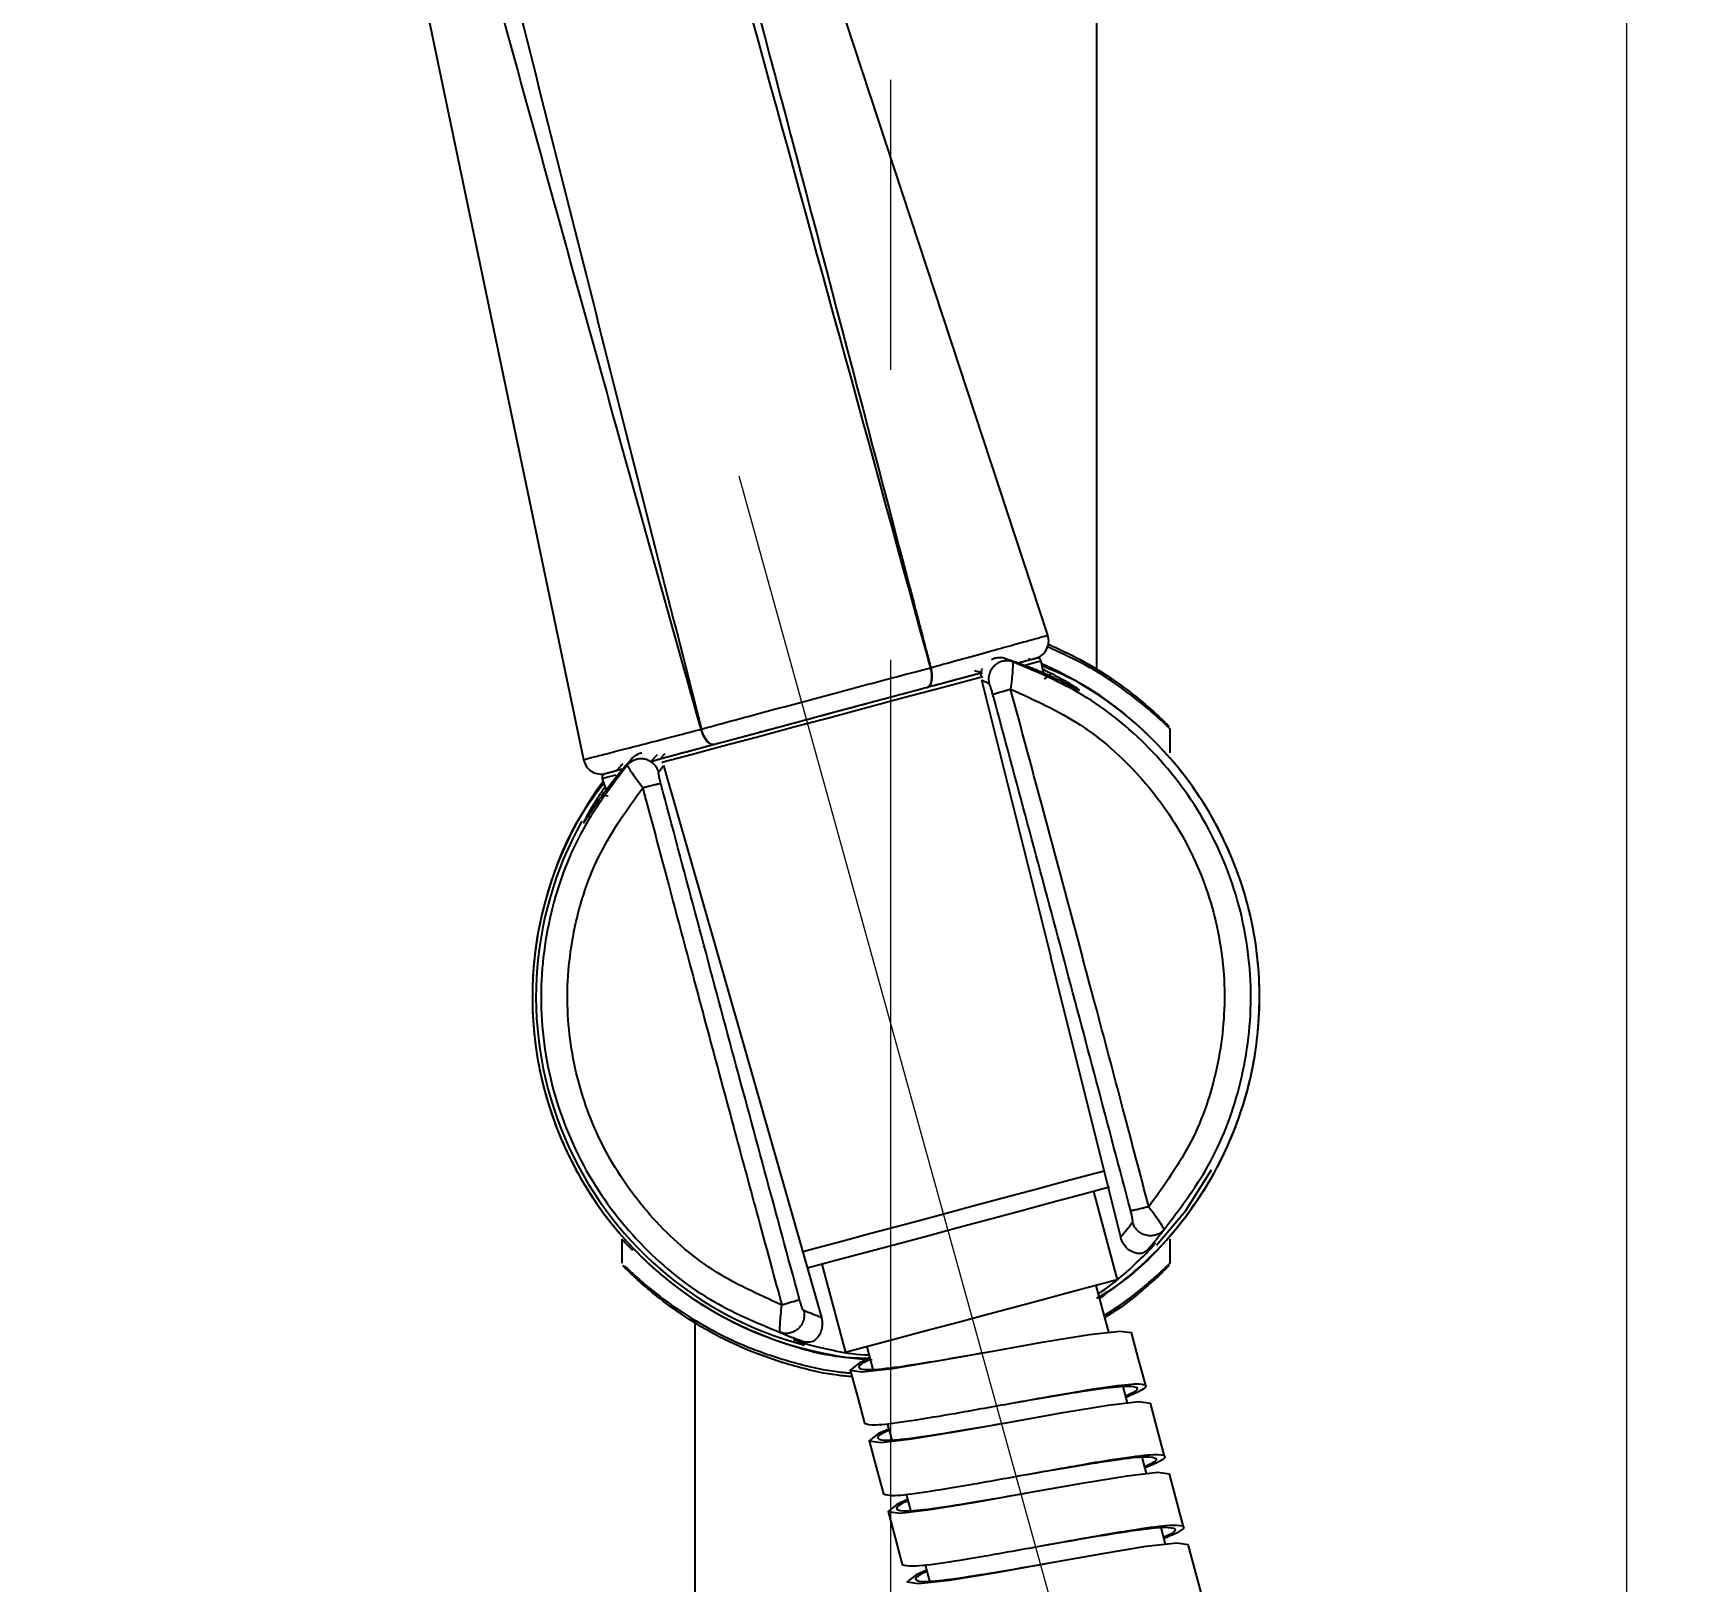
# Model space of a CAD drawing. Extents: x -2463 to 697, y 0 to 2315.
# Drawn here: x -584.6 to -493.8, y 985.2 to 1070 of the extents above; entities that cross this region are included whole.
import ezdxf

# ---------------------------------------------------------------- set-up
doc = ezdxf.new("R2010")
doc.units = 0
doc.header["$LTSCALE"] = 10
doc.header["$MEASUREMENT"] = 0
doc.header["$PDMODE"] = 3
doc.header["$PDSIZE"] = -10
doc.linetypes.add('CENTER2', pattern=[28.575, 19.05, -3.175, 3.175, -3.175])
doc.layers.get('0').update_dxf_attribs({"linetype": 'CONTINUOUS'})
doc.layers.get('DEFPOINTS').update_dxf_attribs({"linetype": 'CONTINUOUS'})
doc.layers.add('Cneter', color=1, linetype='CENTER2', lineweight=13)
doc.layers.add('치수선', color=7, linetype='CONTINUOUS', lineweight=20)
doc.styles.add('Daelim Dimension', font='NanumGothic.ttf')
doc.dimstyles.new('DEFAULT', dxfattribs={"dimscale": 2, "dimtxt": 2, "dimasz": 2, "dimexe": 0, "dimexo": 2, "dimgap": 1, "dimtad": 1, "dimdec": 1, "dimzin": 9, "dimdsep": 46, "dimtxsty": 'Daelim Dimension', "dimcen": 0.5, "dimclrd": 252, "dimclre": 252, "dimclrt": 3, "dimadec": 1, "dimazin": 0, "dimtfac": 1, "dimtdec": 1, "dimtix": 1, "dimtmove": 0, "dimatfit": 3, "dimfxl": 1, "dimtolj": 1, "dimtzin": 1, "dimlwd": 9, "dimlwe": 9, "dimarcsym": 0})

# ---------------------------------------------------------------- blocks, each defined once
blk = doc.blocks.new('*D32')
at = {"color": 5, "lineweight": 9, "ltscale": 0.5, "transparency": 16777216}
for p, q in [((-533.662, 1313.237), (-386.859, 1313.237)), ((-388.859, 519.784), (-388.859, 1305.237)), ((-533.662, 511.784), (-386.859, 511.784))]:
    blk.add_line(p, q, dxfattribs=at)
at = {"color": 5, "ltscale": 0.5, "transparency": 16777216}
for points in [[(-390.193, 1305.237), (-387.526, 1305.237), (-388.859, 1313.237)], [(-390.193, 519.784), (-387.526, 519.784), (-388.859, 511.784)]]:
    blk.add_solid(points, dxfattribs=at)
at = {"layer": 'DEFPOINTS', "color": 0, "ltscale": 0.5, "transparency": 16777216}
for p in [(-537.662, 1313.237), (-388.859, 1313.237), (-537.662, 511.784)]:
    blk.add_point(p, dxfattribs=at)
at = {"color": 7, "ltscale": 0.5, "transparency": 16777216, "insert": (-404.751, 912.511), "char_height": 20, "attachment_point": 5, "rotation": 90, "style": 'Daelim Dimension'}
blk.add_mtext('\\A1;기본 파이프 길이 : 1,000', dxfattribs=at)
blk = doc.blocks.new('*D33')
at = {"color": 5, "lineweight": 9, "ltscale": 0.5, "transparency": 16777216}
for p, q in [((-885.082, 1497.185), (-314.176, 1497.185)), ((-316.176, 1489.185), (-316.176, 498.234)), ((-466.021, 490.234), (-314.176, 490.234))]:
    blk.add_line(p, q, dxfattribs=at)
at = {"color": 5, "ltscale": 0.5, "transparency": 16777216}
for points in [[(-317.509, 1489.185), (-314.843, 1489.185), (-316.176, 1497.185)], [(-317.509, 498.234), (-314.843, 498.234), (-316.176, 490.234)]]:
    blk.add_solid(points, dxfattribs=at)
at = {"layer": 'DEFPOINTS', "color": 0, "ltscale": 0.5, "transparency": 16777216}
for p in [(-889.082, 1497.185), (-470.021, 490.234), (-316.176, 490.234)]:
    blk.add_point(p, dxfattribs=at)
at = {"color": 7, "ltscale": 0.5, "transparency": 16777216, "insert": (-331.881, 993.709), "char_height": 20, "attachment_point": 5, "rotation": 90, "style": 'Daelim Dimension'}
blk.add_mtext('\\A1;(1140~1330)', dxfattribs=at)

msp = doc.modelspace()

# ---------------------------------------------------------------- linework, layer by layer
at = {"color": 7, "linetype": 'Continuous', "lineweight": 25}
for p, q in [((-526.383, 1035.124), (-526.383, 1303.213)), ((-531.415, 1035.747), (-531.459, 1035.731)), ((-531.443, 1035.748), (-531.44, 1035.755)), ((-530.994, 1035.556), (-531.415, 1035.746)), ((-530.131, 1035.745), (-529.963, 1035.678)), ((-529.31, 1034.952), (-529.435, 1035.598)), ((-532.701, 1034.945), (-533.085, 1035.058)), ((-532.706, 1034.564), (-528.914, 1019.395)), ((-532.285, 1034.357), (-532.702, 1034.547)), ((-548.051, 1031.867), (-548.028, 1031.873)), ((-522.383, 1030.572), (-522.383, 1031.908)), ((-547.298, 1031.033), (-547.31, 1031.03)), ((-551.815, 1030.276), (-552.09, 1029.907)), ((-551.818, 1030.279), (-551.579, 1030.471)), ((-553.458, 1029.161), (-553.242, 1028.534)), ((-550.37, 1029.511), (-550.103, 1029.884)), ((-550.103, 1029.883), (-545.808, 1014.868)), ((-525.082, 1004.066), (-528.914, 1019.395)), ((-545.808, 1014.868), (-541.463, 999.677)), ((-525.265, 1001.739), (-526.559, 1006.567)), ((-552.383, 1003.96), (-552.383, 1002.648)), ((-522.383, 1002.619), (-522.383, 1003.952)), ((-541.434, 1002.582), (-540.14, 997.754)), ((-525.736, 998.862), (-526.424, 1001.429)), ((-548.383, 999.407), (-548.383, 781.211)), ((-538.981, 998.064), (-538.651, 996.832)), ((-524.701, 994.998), (-524.943, 995.899)), ((-537.857, 993.87), (-537.616, 992.969)), ((-523.666, 991.134), (-523.907, 992.035)), ((-521.642, 988.216), (-522.418, 991.114)), ((-536.822, 990.006), (-536.581, 989.105)), ((-522.631, 987.271), (-522.872, 988.172)), ((-520.606, 984.353), (-521.383, 987.25)), ((-535.787, 986.142), (-535.545, 985.241))]:
    msp.add_line(p, q, dxfattribs=at)
at = {"color": 8, "linetype": 'Continuous', "lineweight": 25}
for p, q in [((-529.244, 1034.615), (-528.878, 1034.911)), ((-550.447, 1030.461), (-550.804, 1030.094)), ((-550.027, 1030.518), (-550.304, 1030.228)), ((-553.598, 1028.288), (-553.132, 1028.215))]:
    msp.add_line(p, q, dxfattribs=at)
at = {"color": 7, "linetype": 'Continuous', "lineweight": 25, "flags": 128}
for points in [[(-578.325, 1144.357), (-566.427, 1087.401), (-554.478, 1030.204)], [(-529.073, 1037.011), (-546.299, 1089.404), (-563.412, 1141.45)], [(-529.684, 1035.753), (-529.854, 1035.708), (-530.359, 1035.572), (-530.586, 1035.511)], [(-535.477, 1035.236), (-535.436, 1035.045), (-535.415, 1034.856), (-535.415, 1034.678), (-535.435, 1034.515), (-535.476, 1034.375), (-535.536, 1034.264), (-535.611, 1034.185), (-535.7, 1034.141)], [(-535.7, 1034.141), (-535.613, 1034.184), (-535.54, 1034.263), (-535.482, 1034.374), (-535.443, 1034.513), (-535.423, 1034.675), (-535.424, 1034.854), (-535.446, 1035.042), (-535.488, 1035.233)], [(-532.646, 1034.959), (-533.694, 1034.679), (-535.306, 1034.247), (-535.356, 1034.233)], [(-535.993, 1034.062), (-537.096, 1033.767), (-539.012, 1033.253), (-541.001, 1032.721), (-543.003, 1032.184), (-544.963, 1031.659), (-546.823, 1031.161), (-548.53, 1030.703), (-550.035, 1030.3), (-550.75, 1030.108)], [(-547.31, 1031.03), (-547.409, 1031.023), (-547.514, 1031.054), (-547.621, 1031.121), (-547.726, 1031.222), (-547.826, 1031.352), (-547.915, 1031.507), (-547.991, 1031.681), (-548.051, 1031.867)], [(-547.298, 1031.033), (-547.395, 1031.027), (-547.498, 1031.058), (-547.604, 1031.126), (-547.707, 1031.227), (-547.805, 1031.358), (-547.893, 1031.513), (-547.969, 1031.687), (-548.028, 1031.873)], [(-552.441, 1029.655), (-552.939, 1029.522), (-553.278, 1029.431), (-553.321, 1029.419)], [(-525.692, 1006.8), (-526.375, 1006.617), (-527.515, 1006.311), (-528.904, 1005.939), (-530.489, 1005.514), (-532.208, 1005.054), (-533.996, 1004.574), (-535.785, 1004.095), (-537.504, 1003.635), (-539.089, 1003.21), (-540.478, 1002.838), (-541.618, 1002.532), (-542.238, 1002.366)], [(-525.265, 1001.739), (-525.439, 1001.693), (-525.953, 1001.555), (-526.782, 1001.333), (-527.888, 1001.037), (-529.219, 1000.68), (-530.713, 1000.28), (-532.3, 999.854), (-533.906, 999.424), (-535.456, 999.009), (-536.877, 998.628), (-538.102, 998.3), (-539.076, 998.039), (-539.751, 997.858), (-540.097, 997.765), (-540.14, 997.754)], [(-538.775, 997.445), (-539.379, 997.182), (-539.882, 996.788), (-539.249, 996.697), (-537.574, 996.888), (-535.1, 997.293), (-532.185, 997.815), (-529.27, 998.336), (-526.796, 998.741), (-525.121, 998.932), (-524.489, 998.842), (-524.489, 998.842)], [(-523.712, 995.944), (-524.1, 997.393), (-524.489, 998.842)], [(-532.185, 997.815), (-532.185, 997.815)], [(-539.882, 996.788), (-539.493, 995.339), (-539.105, 993.89)], [(-537.776, 993.565), (-538.343, 993.319), (-538.846, 992.924), (-538.214, 992.833), (-536.538, 993.025), (-534.065, 993.43), (-531.15, 993.951), (-528.235, 994.472), (-525.761, 994.877), (-524.086, 995.068), (-523.453, 994.978), (-523.453, 994.978)], [(-522.677, 992.08), (-523.065, 993.529), (-523.453, 994.978)], [(-538.846, 992.924), (-538.458, 991.475), (-538.07, 990.026)], [(-536.741, 989.702), (-537.308, 989.455), (-537.811, 989.06), (-537.178, 988.97), (-535.503, 989.161), (-533.03, 989.566), (-530.115, 990.087), (-527.199, 990.608), (-524.726, 991.013), (-523.051, 991.205), (-522.418, 991.114), (-522.418, 991.114)], [(-537.811, 989.06), (-537.423, 987.611), (-537.035, 986.162)], [(-535.705, 985.838), (-536.273, 985.591), (-536.776, 985.196), (-536.143, 985.106), (-534.468, 985.297), (-531.994, 985.702), (-529.079, 986.223), (-526.164, 986.745), (-523.691, 987.15), (-522.016, 987.341), (-521.383, 987.25), (-521.383, 987.25)]]:
    msp.add_lwpolyline(points, dxfattribs=at)
at = {"color": 8, "linetype": 'Continuous', "lineweight": 25, "flags": 128}
for points in [[(-529.435, 1035.598), (-529.608, 1035.552), (-530.122, 1035.414), (-530.259, 1035.377)], [(-532.634, 1034.741), (-533.511, 1034.506), (-535.149, 1034.067), (-536.968, 1033.58), (-538.916, 1033.058), (-540.937, 1032.516), (-542.972, 1031.971), (-544.964, 1031.437), (-546.854, 1030.931), (-548.589, 1030.466), (-550.118, 1030.056), (-550.201, 1030.034)], [(-552.714, 1029.36), (-553.071, 1029.265), (-553.415, 1029.173), (-553.458, 1029.161)], [(-525.984, 1007.684), (-526.751, 1007.479), (-528.133, 1007.109), (-529.722, 1006.683), (-531.465, 1006.216), (-533.303, 1005.723), (-535.172, 1005.223), (-537.009, 1004.73), (-538.752, 1004.263), (-540.342, 1003.837), (-541.723, 1003.467), (-542.529, 1003.251)], [(-523.119, 1003.625), (-521.523, 1005.528), (-520.107, 1007.746)]]:
    msp.add_lwpolyline(points, dxfattribs=at)
at = {"color": 7, "linetype": 'Continuous', "lineweight": 25}
for centre, radius, start, end in [((-530.023, 1036.697), 1, 285.00004, 18.46035), ((-529.632, 1035.56), 0.2, 11, 105), ((-535.341, 1034.71), 0.543, 104.58119, 105.71254), ((-537.383, 1017.213), 19.9, 331.27747, 66.36716), ((-553.499, 1030.407), 1, 191.41709, 284.99834), ((-553.269, 1029.226), 0.2, 105, 199), ((-537.383, 1017.213), 19.9, 143.63289, 266.27415), ((-537.383, 1017.213), 19.9, 304.06453, 331.27747)]:
    msp.add_arc(centre, radius, start, end, dxfattribs=at)
at = {"color": 8, "linetype": 'Continuous', "lineweight": 25}
msp.add_arc((-537.383, 1017.213), 19.7, 150.79024, 255.26247, dxfattribs=at)
at = {"color": 7, "linetype": 'Continuous', "lineweight": 25}
for points, knots in [([(-563.467, 1139.949), (-560.873, 1130.461), (-554.775, 1108.157), (-545.766, 1074.414), (-539.156, 1049.259), (-535.855, 1036.678), (-535.55, 1035.512), (-535.477, 1035.236)], [0, 0, 0, 0, 0.27226, 0.639999, 0.966645, 0.992097, 1, 1, 1, 1]), ([(-535.488, 1035.233), (-535.558, 1035.491), (-538.993, 1048.036), (-545.963, 1073.389), (-555.538, 1107.949), (-561.749, 1130.222), (-564.391, 1139.698)], [0, 0, 0, 0, 0.007406, 0.360002, 0.727737, 1, 1, 1, 1]), ([(-548.051, 1031.867), (-548.073, 1031.946), (-551.992, 1045.92), (-558.665, 1069.852), (-567.782, 1103.739), (-572.94, 1123.746), (-575.519, 1133.75)], [0, 0, 0, 0, 0.0023234, 0.4125543, 0.7062843, 1, 1, 1, 1]), ([(-573.677, 1134.229), (-571.196, 1124.2), (-566.234, 1104.142), (-557.774, 1070.281), (-551.685, 1046.196), (-548.095, 1032.136), (-548.028, 1031.873)], [0, 0, 0, 0, 0.2937204, 0.5874422, 0.9922748, 1, 1, 1, 1]), ([(-529.04, 1036.521), (-528.446, 1036.248), (-527.169, 1035.663), (-525.583, 1034.662), (-524.224, 1033.652), (-523.3, 1032.85), (-522.735, 1032.315), (-522.452, 1032.03), (-522.415, 1031.995), (-522.647, 1032.223), (-522.992, 1032.572), (-523.352, 1032.883), (-523.43, 1032.95)], [0, 0, 0, 0, 0.112622, 0.242164, 0.368301, 0.49429, 0.586065, 0.677737, 0.769604, 0.861505, 0.970141, 1, 1, 1, 1]), ([(-530.994, 1035.556), (-531.086, 1035.58), (-531.266, 1035.625), (-531.54, 1035.596), (-531.789, 1035.504), (-532.003, 1035.351), (-532.171, 1035.149), (-532.282, 1034.907), (-532.333, 1034.634), (-532.301, 1034.451), (-532.285, 1034.357)], [0, 0, 0, 0, 0.132644, 0.257744, 0.379532, 0.500012, 0.620482, 0.742266, 0.867372, 1, 1, 1, 1]), ([(-532.161, 1035.692), (-532.113, 1035.713), (-532.059, 1035.737), (-531.944, 1035.77), (-531.775, 1035.802), (-531.593, 1035.793), (-531.479, 1035.764), (-531.465, 1035.761)], [0, 0, 0, 0, 0.2196379, 0.2492739, 0.5000764, 0.9413616, 1, 1, 1, 1]), ([(-531.414, 1035.746), (-531.42, 1035.748), (-531.431, 1035.752), (-531.46, 1035.761), (-531.533, 1035.777), (-531.595, 1035.785), (-531.64, 1035.79)], [0, 0, 0, 0, 0.088528, 0.179914, 0.391972, 1, 1, 1, 1]), ([(-531.415, 1035.744), (-531.308, 1035.709), (-531.095, 1035.64), (-530.917, 1035.578), (-530.829, 1035.548)], [0, 0, 0, 0, 0.501056, 1, 1, 1, 1]), ([(-530.994, 1035.556), (-530.991, 1035.546), (-530.984, 1035.527), (-530.984, 1035.384), (-531, 1035.087), (-531.042, 1034.603), (-531.084, 1034.241), (-531.105, 1034.062)], [0, 0, 0, 0, 0.138662, 0.273064, 0.526941, 0.766178, 1, 1, 1, 1]), ([(-522.717, 1004.478), (-521.859, 1005.603), (-520.062, 1007.959), (-518.396, 1012.312), (-517.738, 1017.202), (-518.396, 1022.27), (-520.346, 1026.995), (-523.349, 1030.909), (-526.959, 1033.856), (-529.69, 1035.007), (-530.994, 1035.556)], [0, 0, 0, 0, 0.111879, 0.234289, 0.364887, 0.5, 0.635113, 0.76571, 0.88812, 1, 1, 1, 1]), ([(-530.828, 1035.548), (-530.605, 1035.468), (-530.158, 1035.309), (-529.454, 1035.023), (-528.359, 1034.531), (-527.872, 1034.273), (-527.535, 1034.094)], [0, 0, 0, 0, 0.14025, 0.280561, 0.50097, 1, 1, 1, 1]), ([(-529.793, 1035.724), (-529.784, 1035.726), (-529.733, 1035.74), (-530.001, 1035.668), (-530.312, 1035.585), (-530.64, 1035.497), (-530.668, 1035.489)], [0, 0, 0, 0, 0.0930554, 0.5263735, 0.9596602, 1, 1, 1, 1]), ([(-522.412, 1031.908), (-522.411, 1031.906), (-522.407, 1031.903), (-522.681, 1032.174), (-523.236, 1032.694), (-524.166, 1033.492), (-525.522, 1034.486), (-527.145, 1035.498), (-528.459, 1036.092), (-529.095, 1036.379)], [0, 0, 0, 0, 0.080718, 0.202883, 0.32837, 0.495595, 0.667551, 0.839128, 1, 1, 1, 1]), ([(-548.028, 1031.873), (-547.066, 1032.135), (-545.446, 1032.576), (-542.957, 1033.246), (-540.784, 1033.829), (-538.639, 1034.401), (-536.865, 1034.871), (-535.856, 1035.136), (-535.488, 1035.233)], [0, 0, 0, 0, 0.242879, 0.40858, 0.574277, 0.739587, 0.904895, 1, 1, 1, 1]), ([(-532.972, 1034.872), (-533.324, 1034.778), (-534.135, 1034.56), (-535.134, 1034.293), (-535.7, 1034.141)], [0, 0, 0, 0, 0.4336475, 1, 1, 1, 1]), ([(-532.72, 1034.786), (-532.723, 1034.818), (-532.738, 1034.956), (-532.686, 1035.088), (-532.647, 1035.19)], [0, 0, 0, 0, 0.233895, 1, 1, 1, 1]), ([(-526.383, 1000.733), (-526.006, 1000.956), (-524.509, 1001.843), (-522.343, 1004.036), (-520.034, 1007.192), (-518.419, 1010.778), (-517.526, 1014.599), (-517.398, 1018.523), (-518.037, 1022.397), (-519.421, 1026.07), (-521.491, 1029.411), (-524.187, 1032.25), (-526.861, 1034.277), (-528.723, 1035.055), (-529.383, 1035.33)], [0, 0, 0, 0, 0.030894, 0.122763, 0.21463, 0.306499, 0.398367, 0.490236, 0.582104, 0.673973, 0.765842, 0.85771, 0.949578, 1, 1, 1, 1]), ([(-528.878, 1034.911), (-528.953, 1034.949), (-529.103, 1035.024), (-529.265, 1035.101), (-529.346, 1035.139)], [0, 0, 0, 0, 0.5019166, 1, 1, 1, 1]), ([(-527.354, 1034.021), (-527.372, 1034.035), (-527.405, 1034.063), (-527.546, 1034.159), (-527.811, 1034.326), (-528.249, 1034.585), (-528.682, 1034.81), (-528.878, 1034.911)], [0, 0, 0, 0, 0.153622, 0.288914, 0.495747, 0.772615, 1, 1, 1, 1]), ([(-535.7, 1034.141), (-536.041, 1034.05), (-536.972, 1033.8), (-538.612, 1033.361), (-540.595, 1032.829), (-542.606, 1032.291), (-544.908, 1031.674), (-546.407, 1031.272), (-547.298, 1031.033)], [0, 0, 0, 0, 0.09509, 0.260419, 0.425751, 0.591435, 0.757122, 1, 1, 1, 1]), ([(-532.08, 1033.77), (-532.1, 1033.841), (-532.139, 1033.982), (-532.199, 1034.168), (-532.244, 1034.287), (-532.272, 1034.344), (-532.281, 1034.352), (-532.285, 1034.357)], [0, 0, 0, 0, 0.256099, 0.511206, 0.756808, 0.879743, 1, 1, 1, 1]), ([(-532.08, 1033.77), (-532.07, 1033.775), (-532.05, 1033.785), (-531.955, 1033.818), (-531.778, 1033.873), (-531.533, 1033.944), (-531.303, 1034.008), (-531.173, 1034.043), (-531.105, 1034.062)], [0, 0, 0, 0, 0.142337, 0.268446, 0.499999, 0.731558, 0.857669, 1, 1, 1, 1]), ([(-524.532, 1005.502), (-525.779, 1010.216), (-528.274, 1019.645), (-530.811, 1029.062), (-532.08, 1033.77)], [0, 0, 0, 0, 0.49998, 1, 1, 1, 1]), ([(-523.544, 1005.734), (-524.016, 1007.522), (-524.994, 1011.233), (-526.462, 1016.754), (-527.945, 1022.303), (-529.482, 1028.035), (-530.538, 1031.955), (-531.105, 1034.062)], [0, 0, 0, 0, 0.189191, 0.392795, 0.584496, 0.776744, 1, 1, 1, 1]), ([(-531.105, 1034.062), (-529.801, 1033.471), (-527.193, 1032.288), (-523.952, 1029.407), (-521.445, 1025.905), (-519.847, 1021.894), (-519.234, 1017.62), (-519.662, 1013.334), (-521.036, 1009.221), (-522.708, 1006.897), (-523.544, 1005.734)], [0, 0, 0, 0, 0.125, 0.25, 0.374999, 0.5, 0.624999, 0.75, 0.874999, 1, 1, 1, 1]), ([(-527.533, 1034.093), (-527.515, 1034.084), (-527.476, 1034.064), (-527.427, 1034.04), (-527.389, 1034.022), (-527.354, 1034.007), (-527.357, 1034.013), (-527.359, 1034.016)], [0, 0, 0, 0, 0.1570622, 0.3341995, 0.5313584, 0.7190458, 1, 1, 1, 1]), ([(-547.31, 1031.03), (-547.554, 1030.965), (-548.366, 1030.747), (-549.466, 1030.452), (-550.171, 1030.263), (-550.45, 1030.189)], [0, 0, 0, 0, 0.206544, 0.686822, 1, 1, 1, 1]), ([(-552.224, 1029.818), (-552.211, 1029.832), (-552.174, 1029.874), (-552.05, 1030.017), (-551.918, 1030.164), (-551.816, 1030.278)], [0, 0, 0, 0, 0.104584, 0.30635, 1, 1, 1, 1]), ([(-550.369, 1029.511), (-550.403, 1029.601), (-550.467, 1029.775), (-550.647, 1029.986), (-550.864, 1030.14), (-551.111, 1030.231), (-551.373, 1030.257), (-551.635, 1030.212), (-551.887, 1030.1), (-552.019, 1029.971), (-552.087, 1029.904)], [0, 0, 0, 0, 0.132641, 0.257748, 0.379521, 0.499995, 0.620475, 0.742251, 0.867345, 1, 1, 1, 1]), ([(-551.654, 1030.424), (-551.689, 1030.397), (-551.735, 1030.361), (-551.788, 1030.313), (-551.808, 1030.292), (-551.815, 1030.283), (-551.818, 1030.279)], [0, 0, 0, 0, 0.6071335, 0.8191365, 0.9109252, 1, 1, 1, 1]), ([(-551.579, 1030.472), (-551.496, 1030.517), (-551.402, 1030.569), (-551.296, 1030.58), (-551.283, 1030.581)], [0, 0, 0, 0, 0.873929, 1, 1, 1, 1]), ([(-552.087, 1029.904), (-552.942, 1028.776), (-554.732, 1026.415), (-556.385, 1022.057), (-557.028, 1017.166), (-556.354, 1012.099), (-554.39, 1007.381), (-551.376, 1003.475), (-547.756, 1000.539), (-545.022, 999.397), (-543.716, 998.851)], [0, 0, 0, 0, 0.111879, 0.234289, 0.364887, 0.5, 0.635112, 0.76571, 0.888121, 1, 1, 1, 1]), ([(-554.352, 1026.908), (-554.148, 1027.234), (-553.829, 1027.742), (-553.075, 1028.78), (-552.588, 1029.391), (-552.344, 1029.677), (-552.222, 1029.819)], [0, 0, 0, 0, 0.499123, 0.779564, 0.88981, 1, 1, 1, 1]), ([(-552.337, 1029.683), (-552.467, 1029.648), (-552.862, 1029.542), (-553.175, 1029.458), (-553.201, 1029.452), (-553.212, 1029.449)], [0, 0, 0, 0, 0.215293, 0.654107, 1, 1, 1, 1]), ([(-552.332, 1029.982), (-552.421, 1029.88), (-552.536, 1029.749), (-552.63, 1029.626), (-552.651, 1029.599)], [0, 0, 0, 0, 0.7793407, 1, 1, 1, 1]), ([(-551.244, 1028.666), (-551.352, 1028.81), (-551.569, 1029.103), (-551.848, 1029.501), (-552.01, 1029.75), (-552.081, 1029.875), (-552.085, 1029.894), (-552.087, 1029.904)], [0, 0, 0, 0, 0.233832, 0.473066, 0.726937, 0.861347, 1, 1, 1, 1]), ([(-550.254, 1028.901), (-550.255, 1028.903), (-550.26, 1028.924), (-550.279, 1028.995), (-550.313, 1029.132), (-550.35, 1029.305), (-550.369, 1029.423), (-550.375, 1029.489), (-550.372, 1029.503), (-550.369, 1029.511)], [0, 0, 0, 0, 0.008602, 0.0746128, 0.2566953, 0.5117065, 0.7571783, 0.8477344, 1, 1, 1, 1]), ([(-553.369, 1028.903), (-553.803, 1028.335), (-555.027, 1026.73), (-556.329, 1023.638), (-557.244, 1019.831), (-557.367, 1015.903), (-556.729, 1012.03), (-555.345, 1008.355), (-553.272, 1005.021), (-550.588, 1002.158), (-547.397, 999.86), (-543.819, 998.283), (-540.882, 997.471), (-539.178, 997.45), (-538.775, 997.445)], [0, 0, 0, 0, 0.050547, 0.142646, 0.234744, 0.326842, 0.418939, 0.511037, 0.603135, 0.695233, 0.787331, 0.879429, 0.971527, 1, 1, 1, 1]), ([(-543.628, 1000.352), (-544.933, 1000.941), (-547.543, 1002.119), (-550.79, 1004.993), (-553.304, 1008.491), (-554.91, 1012.499), (-555.531, 1016.772), (-555.111, 1021.058), (-553.745, 1025.174), (-552.078, 1027.502), (-551.244, 1028.666)], [0, 0, 0, 0, 0.125001, 0.25, 0.375, 0.5, 0.625, 0.75, 0.875001, 1, 1, 1, 1]), ([(-553.598, 1028.288), (-553.713, 1028.108), (-553.975, 1027.697), (-554.226, 1027.253), (-554.373, 1026.973), (-554.448, 1026.818), (-554.464, 1026.777), (-554.472, 1026.755)], [0, 0, 0, 0, 0.220458, 0.503232, 0.709449, 0.84567, 1, 1, 1, 1]), ([(-553.305, 1028.718), (-553.339, 1028.67), (-553.444, 1028.522), (-553.535, 1028.382), (-553.598, 1028.288)], [0, 0, 0, 0, 0.318201, 1, 1, 1, 1]), ([(-551.244, 1028.666), (-551.175, 1028.684), (-551.046, 1028.718), (-550.814, 1028.778), (-550.566, 1028.839), (-550.386, 1028.879), (-550.287, 1028.898), (-550.266, 1028.9), (-550.254, 1028.901)], [0, 0, 0, 0, 0.142278, 0.268374, 0.499933, 0.731519, 0.857647, 1, 1, 1, 1]), ([(-551.244, 1028.666), (-550.77, 1026.889), (-549.877, 1023.539), (-548.614, 1018.818), (-547.377, 1014.206), (-546.136, 1009.595), (-544.86, 1004.878), (-544.03, 1001.829), (-543.628, 1000.352)], [0, 0, 0, 0, 0.1881891, 0.3548565, 0.4999983, 0.6766786, 0.8433457, 1, 1, 1, 1]), ([(-542.657, 1000.645), (-543.933, 1005.351), (-546.487, 1014.765), (-548.998, 1024.189), (-550.254, 1028.901)], [0, 0, 0, 0, 0.499979, 1, 1, 1, 1]), ([(-554.466, 1026.753), (-554.466, 1026.749), (-554.465, 1026.743), (-554.439, 1026.777), (-554.407, 1026.824), (-554.37, 1026.882), (-554.353, 1026.908)], [0, 0, 0, 0, 0.2848978, 0.4715572, 0.7582251, 1, 1, 1, 1]), ([(-523.544, 1005.734), (-523.627, 1005.712), (-523.769, 1005.675), (-523.994, 1005.619), (-524.208, 1005.567), (-524.372, 1005.53), (-524.485, 1005.507), (-524.514, 1005.504), (-524.532, 1005.502)], [0, 0, 0, 0, 0.17601, 0.298649, 0.50009, 0.701509, 0.824118, 1, 1, 1, 1]), ([(-523.544, 1005.734), (-523.436, 1005.588), (-523.218, 1005.293), (-522.943, 1004.89), (-522.786, 1004.638), (-522.72, 1004.511), (-522.718, 1004.489), (-522.717, 1004.478)], [0, 0, 0, 0, 0.235604, 0.475722, 0.728632, 0.862293, 1, 1, 1, 1]), ([(-524.43, 1004.878), (-524.537, 1004.738), (-524.752, 1004.457), (-524.971, 1004.193), (-525.08, 1004.061)], [0, 0, 0, 0, 0.499999, 1, 1, 1, 1]), ([(-524.43, 1004.878), (-524.428, 1004.884), (-524.422, 1004.898), (-524.423, 1004.965), (-524.44, 1005.093), (-524.478, 1005.287), (-524.514, 1005.43), (-524.532, 1005.502)], [0, 0, 0, 0, 0.119235, 0.241994, 0.488124, 0.743785, 1, 1, 1, 1]), ([(-522.717, 1004.478), (-522.772, 1004.423), (-522.888, 1004.308), (-523.121, 1004.189), (-523.396, 1004.13), (-523.691, 1004.154), (-523.966, 1004.263), (-524.189, 1004.438), (-524.349, 1004.648), (-524.404, 1004.804), (-524.43, 1004.878)], [0, 0, 0, 0, 0.108899, 0.230525, 0.362372, 0.500001, 0.637637, 0.769488, 0.891095, 1, 1, 1, 1]), ([(-551.792, 1003.345), (-551.904, 1003.457), (-552.285, 1003.842), (-552.342, 1003.911), (-552.383, 1003.96)], [0, 0, 0, 0, 0.293378, 1, 1, 1, 1]), ([(-523.659, 1003.321), (-523.744, 1003.264), (-523.915, 1003.151), (-524.286, 1003.17), (-524.656, 1003.357), (-524.904, 1003.65), (-525.023, 1003.872), (-525.062, 1004.002), (-525.082, 1004.066)], [0, 0, 0, 0, 0.250034, 0.499458, 0.748657, 0.874145, 0.937343, 1, 1, 1, 1]), ([(-523.659, 1003.321), (-523.499, 1003.506), (-523.181, 1003.876), (-522.872, 1004.277), (-522.717, 1004.478)], [0, 0, 0, 0, 0.499981, 1, 1, 1, 1]), ([(-523.222, 1003.708), (-523.207, 1003.729), (-523.155, 1003.803), (-523.449, 1003.521), (-523.659, 1003.321)], [0, 0, 0, 0, 0.289161, 1, 1, 1, 1]), ([(-526.305, 1000.983), (-526.248, 1001.019), (-525.598, 1001.427), (-524.712, 1002.202), (-523.671, 1003.17), (-523.387, 1003.496), (-523.246, 1003.658)], [0, 0, 0, 0, 0.031247, 0.354061, 0.677168, 1, 1, 1, 1]), ([(-552.325, 1002.508), (-552.322, 1002.504), (-552.312, 1002.494), (-552.195, 1002.377), (-552.121, 1002.304)], [0, 0, 0, 0, 0.37383, 1, 1, 1, 1]), ([(-539.785, 996.427), (-540.048, 996.451), (-541.016, 996.54), (-542.849, 996.951), (-545.158, 997.7), (-547.36, 998.737), (-549.201, 999.868), (-550.564, 1000.894), (-551.498, 1001.704), (-552.171, 1002.348), (-552.269, 1002.45), (-552.325, 1002.508)], [0, 0, 0, 0, 0.036498, 0.13405, 0.266843, 0.399812, 0.531573, 0.663301, 0.765186, 0.86692, 1, 1, 1, 1]), ([(-552.238, 1002.507), (-552.205, 1002.473), (-552.12, 1002.388), (-551.549, 1001.849), (-550.629, 1001.062), (-549.257, 1000.038), (-547.422, 998.927), (-545.207, 997.89), (-542.895, 997.153), (-541.055, 996.74), (-540.099, 996.654), (-539.839, 996.63)], [0, 0, 0, 0, 0.0715993, 0.1797679, 0.2910205, 0.4304732, 0.5739511, 0.7138302, 0.8587129, 0.9616969, 1, 1, 1, 1]), ([(-525.985, 999.791), (-525.755, 999.931), (-524.954, 1000.42), (-524.007, 1001.176), (-523.098, 1001.955), (-522.597, 1002.435), (-522.376, 1002.656), (-522.405, 1002.627), (-522.412, 1002.619)], [0, 0, 0, 0, 0.100783, 0.349979, 0.55396, 0.763497, 0.935897, 1, 1, 1, 1]), ([(-523.43, 1001.577), (-523.375, 1001.623), (-523.07, 1001.881), (-522.749, 1002.203), (-522.447, 1002.5), (-522.418, 1002.529), (-522.637, 1002.31), (-523.156, 1001.805), (-524.049, 1001.029), (-524.976, 1000.278), (-525.744, 999.802), (-525.953, 999.672)], [0, 0, 0, 0, 0.025453, 0.142642, 0.259701, 0.377008, 0.494359, 0.633078, 0.772025, 0.937891, 1, 1, 1, 1]), ([(-543.716, 998.851), (-543.721, 998.861), (-543.73, 998.881), (-543.736, 999.024), (-543.726, 999.321), (-543.689, 999.807), (-543.648, 1000.172), (-543.628, 1000.352)], [0, 0, 0, 0, 0.137701, 0.271363, 0.524294, 0.7644, 1, 1, 1, 1]), ([(-542.432, 1000.054), (-542.418, 999.977), (-542.388, 999.815), (-542.422, 999.553), (-542.527, 999.289), (-542.711, 999.058), (-542.954, 998.889), (-543.222, 998.803), (-543.483, 998.789), (-543.641, 998.832), (-543.716, 998.851)], [0, 0, 0, 0, 0.108893, 0.230523, 0.362377, 0.500004, 0.637625, 0.769475, 0.891093, 1, 1, 1, 1]), ([(-542.657, 1000.645), (-542.673, 1000.638), (-542.7, 1000.626), (-542.808, 1000.59), (-542.97, 1000.539), (-543.181, 1000.477), (-543.404, 1000.414), (-543.545, 1000.375), (-543.628, 1000.352)], [0, 0, 0, 0, 0.175907, 0.298537, 0.499991, 0.701451, 0.824086, 1, 1, 1, 1]), ([(-542.432, 1000.054), (-542.439, 1000.06), (-542.451, 1000.069), (-542.478, 1000.119), (-542.503, 1000.175), (-542.522, 1000.226), (-542.55, 1000.298), (-542.589, 1000.414), (-542.629, 1000.546), (-542.648, 1000.614), (-542.654, 1000.635), (-542.656, 1000.642), (-542.657, 1000.645)], [0, 0, 0, 0, 0.133031, 0.241626, 0.406363, 0.457769, 0.488336, 0.743573, 0.923583, 0.974758, 0.990599, 1, 1, 1, 1]), ([(-541.462, 999.672), (-541.622, 999.731), (-541.944, 999.85), (-542.27, 999.986), (-542.432, 1000.054)], [0, 0, 0, 0, 0.500001, 1, 1, 1, 1]), ([(-541.463, 999.677), (-541.447, 999.611), (-541.416, 999.479), (-541.409, 999.227), (-541.477, 998.849), (-541.705, 998.502), (-542.016, 998.3), (-542.22, 998.313), (-542.322, 998.32)], [0, 0, 0, 0, 0.063071, 0.126278, 0.251795, 0.501306, 0.751129, 1, 1, 1, 1]), ([(-543.716, 998.851), (-543.482, 998.755), (-543.013, 998.562), (-542.553, 998.4), (-542.322, 998.32)], [0, 0, 0, 0, 0.500018, 1, 1, 1, 1]), ([(-542.322, 998.32), (-542.572, 998.38), (-543.071, 998.499), (-542.952, 998.436), (-542.205, 998.186), (-540.861, 997.88), (-539.7, 997.65), (-538.932, 997.622), (-538.862, 997.619)], [0, 0, 0, 0, 0.1966534, 0.392761, 0.5888653, 0.7840346, 0.9803364, 1, 1, 1, 1]), ([(-538.794, 997.364), (-538.841, 997.343), (-539.383, 997.103), (-539.52, 996.884), (-538.987, 996.767), (-537.356, 996.947), (-534.983, 997.325), (-533.119, 997.651), (-532.185, 997.815)], [0, 0, 0, 0, 0.018892, 0.21534, 0.411787, 0.607669, 0.803553, 1, 1, 1, 1]), ([(-539.105, 993.89), (-538.971, 993.839), (-538.704, 993.737), (-536.92, 993.958), (-534.399, 994.376), (-531.408, 994.917), (-528.421, 995.457), (-525.886, 995.879), (-524.155, 996.085), (-523.558, 995.985), (-523.818, 995.71), (-524.579, 995.389), (-524.783, 995.302)], [0, 0, 0, 0, 0.106899, 0.213491, 0.320084, 0.426983, 0.533882, 0.640475, 0.747067, 0.853966, 0.960865, 1, 1, 1, 1]), ([(-531.409, 994.917), (-530.475, 995.08), (-528.611, 995.406), (-526.238, 995.785), (-524.607, 995.964), (-524.074, 995.847), (-524.211, 995.628), (-524.753, 995.389), (-524.8, 995.367)], [0, 0, 0, 0, 0.196447, 0.39233, 0.588213, 0.78466, 0.981107, 1, 1, 1, 1]), ([(-537.758, 993.5), (-537.806, 993.479), (-538.348, 993.24), (-538.485, 993.021), (-537.952, 992.904), (-536.32, 993.083), (-533.948, 993.461), (-532.083, 993.788), (-531.15, 993.951)], [0, 0, 0, 0, 0.018892, 0.215339, 0.411786, 0.607669, 0.803553, 1, 1, 1, 1]), ([(-538.07, 990.026), (-537.936, 989.975), (-537.669, 989.874), (-535.885, 990.094), (-533.364, 990.512), (-530.373, 991.053), (-527.386, 991.593), (-524.851, 992.015), (-523.119, 992.222), (-522.522, 992.122), (-522.783, 991.846), (-523.544, 991.525), (-523.747, 991.439)], [0, 0, 0, 0, 0.106899, 0.213491, 0.320084, 0.426983, 0.533882, 0.640474, 0.747067, 0.853966, 0.960865, 1, 1, 1, 1]), ([(-530.373, 991.053), (-529.44, 991.216), (-527.575, 991.543), (-525.203, 991.921), (-523.572, 992.1), (-523.038, 991.983), (-523.175, 991.764), (-523.717, 991.525), (-523.765, 991.504)], [0, 0, 0, 0, 0.196447, 0.39233, 0.588213, 0.78466, 0.981108, 1, 1, 1, 1]), ([(-536.723, 989.636), (-536.771, 989.615), (-537.313, 989.376), (-537.45, 989.157), (-536.916, 989.04), (-535.285, 989.219), (-532.913, 989.598), (-531.048, 989.924), (-530.115, 990.087)], [0, 0, 0, 0, 0.018892, 0.215339, 0.411786, 0.607669, 0.803553, 1, 1, 1, 1]), ([(-537.035, 986.162), (-536.901, 986.111), (-536.634, 986.01), (-534.849, 986.23), (-532.329, 986.648), (-529.337, 987.19), (-526.351, 987.73), (-523.816, 988.152), (-522.084, 988.358), (-521.487, 988.258), (-521.748, 987.983), (-522.508, 987.661), (-522.712, 987.575)], [0, 0, 0, 0, 0.106899, 0.213491, 0.320084, 0.426983, 0.533882, 0.640475, 0.747067, 0.853966, 0.960865, 1, 1, 1, 1]), ([(-529.338, 987.189), (-528.405, 987.353), (-526.54, 987.679), (-524.168, 988.057), (-522.536, 988.237), (-522.003, 988.12), (-522.14, 987.901), (-522.682, 987.661), (-522.73, 987.64)], [0, 0, 0, 0, 0.196447, 0.39233, 0.588213, 0.78466, 0.981108, 1, 1, 1, 1]), ([(-535.688, 985.773), (-535.735, 985.752), (-536.277, 985.512), (-536.414, 985.293), (-535.881, 985.176), (-534.25, 985.356), (-531.877, 985.734), (-530.013, 986.06), (-529.079, 986.223)], [0, 0, 0, 0, 0.0188923, 0.2153393, 0.4117865, 0.6076698, 0.8035531, 1, 1, 1, 1])]:
    msp.add_open_spline(points, degree=3, knots=knots, dxfattribs=at)
at = {"color": 8, "linetype": 'Continuous', "lineweight": 25}
for points, knots in [([(-535.477, 1035.236), (-534.881, 1035.401), (-533.671, 1035.736), (-532.142, 1036.16), (-530.865, 1036.514), (-529.904, 1036.78), (-529.304, 1036.946), (-529.041, 1037.019), (-529.094, 1037.004), (-529.103, 1037.001)], [0, 0, 0, 0, 0.158429, 0.321455, 0.479849, 0.642832, 0.801618, 0.965022, 1, 1, 1, 1]), ([(-554.448, 1030.21), (-554.439, 1030.213), (-554.417, 1030.218), (-553.958, 1030.337), (-553.148, 1030.547), (-552.012, 1030.841), (-550.571, 1031.214), (-549.207, 1031.568), (-548.316, 1031.798), (-548.051, 1031.867)], [0, 0, 0, 0, 0.124282, 0.287638, 0.445997, 0.608918, 0.767551, 0.930785, 1, 1, 1, 1])]:
    msp.add_open_spline(points, degree=3, knots=knots, dxfattribs=at)
at = {"layer": 'Cneter', "lineweight": 5, "ltscale": 0.5}
for p, q in [((-537.662, 511.784), (-537.662, 1428.929)), ((-545.976, 1045.734), (-506.398, 902.78))]:
    msp.add_line(p, q, dxfattribs=at)
at = {"layer": '치수선'}
msp.add_line((-497.383, 289.093), (-497.383, 1533.776), dxfattribs=at)

# ---------------------------------------------------------------- dimensions: what is measured, and where the dimension line sits
at = {"color": 5, "ltscale": 0.5}
for base, p1, p2, text, picture, middle in [((-316.176, 490.234), (-889.082, 1497.185), (-470.021, 490.234), '(1140~1330)', '*D33', (-331.881, 993.709)), ((-388.859, 1313.237), (-537.662, 511.784), (-537.662, 1313.237), '기본 파이프 길이 : 1,000', '*D32', (-404.751, 912.511))]:
    dim = msp.add_linear_dim(base=base, p1=p1, p2=p2, angle=90, text=text, dimstyle='DEFAULT', override={"dimtxt": 10, "dimasz": 4, "dimexe": 1, "dimdec": 0, "dimclrd": 5, "dimclre": 5, "dimclrt": 7}, dxfattribs=at)
    dim.commit()
    dim.dimension.update_dxf_attribs({"geometry": picture, "text_midpoint": middle})

doc.saveas('drawing.dxf')
